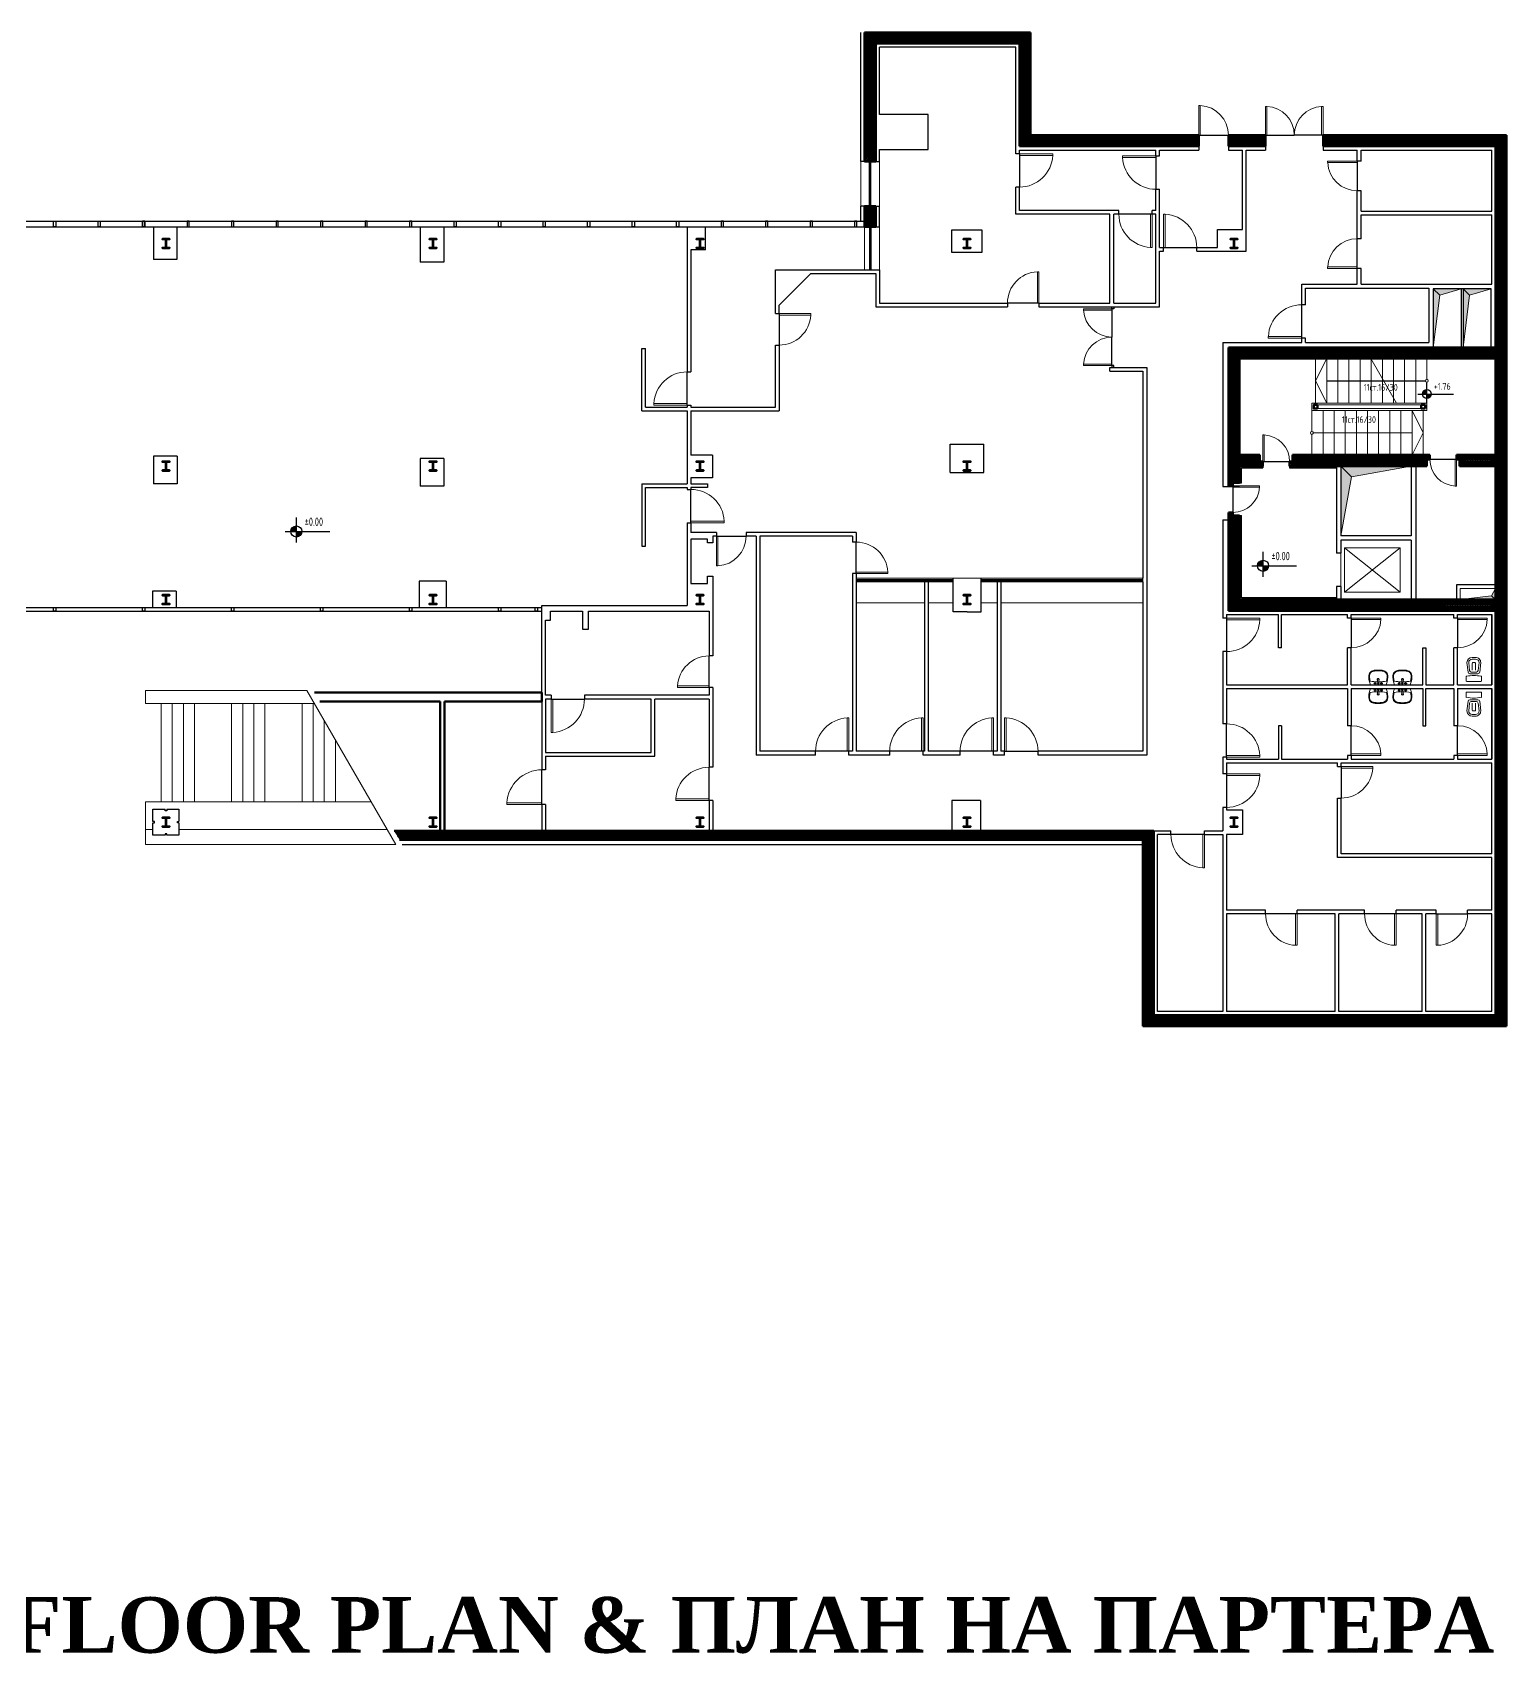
# Model space of a CAD drawing. Header units: inches. Extents: x 44 to 12324, y 8 to 5939.
# Drawn here: x 6157 to 10132, y 191 to 4561 of the extents above; entities that cross this region are included whole.
import ezdxf

# ---------------------------------------------------------------- set-up
doc = ezdxf.new("R2010")
doc.units = ezdxf.units.IN
doc.header["$MEASUREMENT"] = 0
for name, color, linetype, lineweight in [('0Constr', 2, 'Continuous', 53), ('0Gipskarton', 93, 'Continuous', 30), ('0Hatch', 8, 'Continuous', 18), ('0Izgl', 4, 'Continuous', 20), ('0Obz_RP', 31, 'Continuous', 18), ('0Raz', 1, 'Continuous', 25), ('0Vitrini', 122, 'Continuous', 25), ('0Vrati', 221, 'Continuous', 18), ('0Zidaria', 63, 'Continuous', 50), ('DOOR', 4, 'Continuous', 18), ('DOOR-HIDE', 1, 'Continuous', 25)]:
    doc.layers.add(name, color=color, linetype=linetype, lineweight=lineweight)
doc.layers.add('0Text', color=120, linetype='Continuous')
doc.styles.add('simplex', font='simplex.shx', dxfattribs={"width": 0.7})
doc.styles.get("Standard").update_dxf_attribs({"font": 'arial.ttf'})
pattern_1 = [(45, (-6523.9, 5297.509), (-2.24506403, 2.24506403), []), (135, (-6523.9, 5297.509), (-2.24506403, -2.24506403), [])]

# ---------------------------------------------------------------- blocks, each defined once
blk = doc.blocks.new('T1')
blk.add_lwpolyline([(0.6, 15.5), (0.6, -15.5, 0.414214), (3.3, -18.1), (15.5, -18.1), (15.5, -20), (-15.5, -20), (-15.5, -18.1), (-3.3, -18.1, 0.414214), (-0.6, -15.5), (-0.6, 15.5, 0.414214), (-3.3, 18.1), (-15.5, 18.1), (-15.5, 20), (15.5, 20), (15.5, 18.1), (3.3, 18.1, 0.414214)], format="xyb", close=True)
blk = doc.blocks.new('dl')
at = {"layer": 'DOOR', "color": 33}
for p, q in [((-0.05, 1), (-0.05, 0)), ((-0.05, 1), (0, 1)), ((0, 1), (0, 0)), ((0, 0), (-0.05, 0))]:
    blk.add_line(p, q, dxfattribs=at)
at = {"layer": 'DOOR'}
blk.add_arc((0.002, -0.001), 1.002, 92.9928, 179.9448, dxfattribs=at)
at = {"layer": 'DOOR-HIDE'}
blk.add_line((0, 0), (-1, 0), dxfattribs=at)
blk = doc.blocks.new('kotaplan')
h = blk.add_hatch(color=256)
h.paths.add_polyline_path([(0, 0), (0, 10, 0.414214), (-10, 0)])
h.paths.add_polyline_path([(0, 0), (0, -10, 0.414214), (10, 0)])
for points in [[(-20, 0), (60, 0)], [(0, -20), (0, 25)]]:
    blk.add_lwpolyline(points)
blk.add_circle((0, 0), 10)
at = {"style": 'simplex', "width": 0.7}
blk.add_attdef('KOTA', (15, 10), '', height=15, dxfattribs=at)
blk = doc.blocks.new('wc1')
for p, q in [((-20.5, 0), (20.5, 0)), ((-22.5, -2), (-22.5, -13.4)), ((-16.9, -26.9), (-20, -55)), ((-12.4, -31.9), (-15, -55)), ((11.9, -22.5), (-11.9, -22.5)), ((7.5, -27.5), (-7.5, -27.5)), ((-5, -32.5), (-5, -52.5)), ((0, -22.5), (11.9, -22.5)), ((0, -27.5), (7.5, -27.5)), ((5, -32.5), (5, -52.5)), ((12.4, -31.9), (15, -55)), ((16.9, -26.9), (20, -55)), ((22.5, -2), (22.5, -13.4)), ((0, -65), (-5, -65)), ((0, -70), (-5, -70)), ((0, -55), (-2.5, -55)), ((0, -55), (2.5, -55)), ((0, -65), (5, -65)), ((0, -70), (5, -70))]:
    blk.add_line(p, q)
for centre, radius, start, end in [((-20.5, -2), 2, 90, 180), ((20.5, -2), 2, 0, 90), ((-20.5, -13.4), 2, 180, 258.2302), ((0, 85), 102.5, 258.2302, 281.7698), ((-11.9, -27.5), 5, 90, 173.6598), ((-7.5, -32.5), 5, 90, 173.6598), ((7.5, -32.5), 5, 6.3402, 90), ((11.9, -27.5), 5, 6.3402, 90), ((20.5, -13.4), 2, 281.7698, 0), ((-5, -55), 15, 180, 270), ((-5, -55), 10, 180, 270), ((-2.5, -52.5), 2.5, 180, 270), ((2.5, -52.5), 2.5, 270, 0), ((5, -55), 10, 270, 0), ((5, -55), 15, 270, 0)]:
    blk.add_arc(centre, radius, start, end)
blk = doc.blocks.new('MIVKA1')
for points in [[(-21.1, 0), (-23.6, -8), (-25.1, -14.7), (-25.8, -20.3), (-25.7, -24.9), (-25, -28.6), (-23.8, -31.6), (-22.1, -33.9), (-20.2, -35.6), (-18.1, -37), (-15.8, -38.1), (-13.3, -38.8), (-10.8, -39.4), (-8.2, -39.7), (-5.5, -39.8), (-2.8, -39.9), (0, -39.9), (2.8, -39.9), (5.5, -39.8), (8.2, -39.7), (10.8, -39.4), (13.3, -38.8), (15.8, -38.1), (18.1, -37), (20.2, -35.6), (22.1, -33.9), (23.8, -31.6), (25, -28.6), (25.7, -24.9), (25.8, -20.3), (25.1, -14.7), (23.6, -8), (21.1, 0)], [(-21.1, 0), (21.1, 0)], [(-9.7, -3.7), (-10.4, -3.7)], [(-9.7, -4.3), (-10.4, -4.3)], [(-9.1, -3), (-9.1, -2.4)], [(-9.1, -5), (-9.1, -5.7)], [(-8.4, -3), (-8.4, -2.4)], [(-8.4, -5), (-8.4, -5.7)], [(-7.7, -3.7), (-7.1, -3.7)], [(-7.7, -4.3), (-7.1, -4.3)], [(7.7, -3.7), (7.1, -3.7)], [(7.7, -4.3), (7.1, -4.3)], [(8.4, -3), (8.4, -2.4)], [(8.4, -5), (8.4, -5.7)], [(9.1, -3), (9.1, -2.4)], [(9.1, -5), (9.1, -5.7)], [(9.7, -3.7), (10.4, -3.7)], [(9.7, -4.3), (10.4, -4.3)]]:
    blk.add_lwpolyline(points)
for points in [[(-1.7, -8.4, 0.032915), (-22, -10), (-23.2, -15.1), (-23.8, -20.4), (-23.7, -24.7), (-23.1, -28), (-22, -30.6), (-20.6, -32.5), (-19, -34.1), (-17.1, -35.3), (-15, -36.2), (-12.8, -36.9), (-10.5, -37.4), (-8, -37.7), (-5.4, -37.8), (-2.7, -37.9), (0, -37.9), (2.7, -37.9), (5.4, -37.8), (8, -37.7), (10.5, -37.4), (12.8, -36.9), (15, -36.2), (17.1, -35.3), (19, -34.1), (20.6, -32.5), (22, -30.6), (23.1, -28), (23.7, -24.7), (23.8, -20.4), (22, -10, 0.032915), (1.7, -8.4, 0.031981)], [(1.5, -2.4), (1.9, -15.3, -0.314228), (1.2, -16.3), (1, -16.4), (-1, -16.4), (-1.2, -16.3, -0.314228), (-1.9, -15.3), (-1.5, -2.4)]]:
    blk.add_lwpolyline(points, format="xyb")
for centre, radius, start, end in [((-11, -4), 0.69, 27.0537, 332.9463), ((-8.7, -4), 1.45, 102.4767, 167.5233), ((-8.7, -4), 1.45, 192.4767, 257.5233), ((-8.7, -4), 1.05, 107.4504, 162.5496), ((-8.7, -4), 1.05, 197.4504, 252.5496), ((-8.7, -1.7), 0.69, 297.0537, 242.9463), ((-8.7, -6.3), 0.69, 117.0537, 62.9463), ((-8.7, -4), 1.45, 12.4767, 77.5233), ((-8.7, -4), 1.05, 17.4504, 72.5496), ((-8.7, -4), 1.05, 287.4504, 342.5496), ((-8.7, -4), 1.45, 282.4767, 347.5233), ((-6.5, -4), 0.69, 207.0537, 152.9463), ((0, -14.7), 2.86, 129.1176, 50.8824), ((0, -3.6), 2.56, 309.339, 230.661), ((0, -3.6), 1.98, 39.3573, 140.6427), ((6.5, -4), 0.69, 27.0537, 332.9463), ((8.7, -4), 1.45, 102.4767, 167.5233), ((8.7, -4), 1.45, 192.4767, 257.5233), ((8.7, -4), 1.05, 107.4504, 162.5496), ((8.7, -4), 1.05, 197.4504, 252.5496), ((8.7, -1.7), 0.69, 297.0537, 242.9463), ((8.7, -6.3), 0.69, 117.0537, 62.9463), ((8.7, -4), 1.45, 12.4767, 77.5233), ((8.7, -4), 1.05, 17.4504, 72.5496), ((8.7, -4), 1.45, 282.4767, 347.5233), ((8.7, -4), 1.05, 287.4504, 342.5496), ((11, -4), 0.69, 207.0537, 152.9463)]:
    blk.add_arc(centre, radius, start, end)

msp = doc.modelspace()

# ---------------------------------------------------------------- hatches: boundary and pattern name
at = {"layer": '0Hatch'}
h = msp.add_hatch(dxfattribs=at)
h.set_pattern_fill('ANSI37', color=0, style=0)
h.set_pattern_definition(pattern_1)
h.paths.add_polyline_path([(8401.5, 4037.3), (8431.5, 4037.3), (8431.5, 4093.3), (8401.5, 4093.3)], flags=17)
h.paths.add_polyline_path([(9637.5, 4284.3), (9637.5, 4254.3), (10102.5, 4254.3), (10102.5, 3712.3), (10132.5, 3712.3), (10132.5, 4284.3)])
h.paths.add_polyline_path([(9382.5, 4284.3), (9382.5, 4254.3), (9482.5, 4254.3), (9482.5, 4284.3)])
h.paths.add_polyline_path([(9302.5, 4254.3), (9302.5, 4284.3), (8849, 4284.3), (8849, 4561.3), (8401.5, 4561.3), (8401.5, 4213.3), (8431.5, 4213.3), (8431.5, 4531.3), (8819, 4531.3), (8819, 4254.3)])
h = msp.add_hatch(dxfattribs=at)
h.set_pattern_fill('ANSI37', color=0, scale=2, style=0)
h.set_pattern_definition([(45, (-6523.9, 5297.509), (-4.490128, 4.490128), []), (135, (-6523.9, 5297.509), (-4.490128, -4.490128), [])])
h.paths.add_polyline_path([(8431.5, 4093.3), (8401.5, 4093.3), (8401.5, 4037.3), (8431.5, 4037.3)])
h = msp.add_hatch(color=0, dxfattribs=at)
h.paths.add_polyline_path([(9952.1, 3852.6), (9934.5, 3870.3), (9934.5, 3712.3)])
h.paths.add_polyline_path([(9952.1, 3852.6), (10010, 3870.3), (9934.5, 3870.3)])
h = msp.add_hatch(color=0, dxfattribs=at)
h.paths.add_polyline_path([(10032.6, 3852.6), (10015, 3870.3), (10015, 3712.3)])
h.paths.add_polyline_path([(10032.6, 3852.6), (10090.5, 3870.3), (10015, 3870.3)])
h = msp.add_hatch(dxfattribs=at)
h.set_pattern_fill('ANSI37', color=0, style=0)
h.set_pattern_definition(pattern_1)
h.paths.add_polyline_path([(10132.5, 3712.3), (9382.5, 3712.3), (9382.5, 3339.3), (9394.5, 3339.3), (9394.5, 3347.3), (9412.5, 3347.3), (9412.5, 3392.3), (9475.5, 3392.3), (9475.5, 3404.3), (9467.5, 3404.3), (9467.5, 3422.3), (9412.5, 3422.3), (9412.5, 3682.3), (10102.5, 3682.3), (10102.5, 3422.3), (9997.5, 3422.3), (9997.5, 3410.3), (10005.5, 3410.3), (10005.5, 3392.3), (10102.5, 3392.3), (10102.5, 3032.3), (9412.5, 3032.3), (9412.5, 3259.3), (9394.5, 3259.3), (9394.5, 3267.3), (9382.5, 3267.3), (9382.5, 3002.3), (10132.5, 3002.3)])
h = msp.add_hatch(dxfattribs=at)
h.set_pattern_fill('ANSI37', color=0, style=0)
h.set_pattern_definition(pattern_1)
h.paths.add_polyline_path([(9555.5, 3422.3), (9555.5, 3404.3), (9547.5, 3404.3), (9547.5, 3392.3), (9917.5, 3392.3), (9917.5, 3410.3), (9925.5, 3410.3), (9925.5, 3422.3)])
h = msp.add_hatch(color=0, dxfattribs=at)
h.paths.add_polyline_path([(9714.3, 3363.4), (9685.5, 3392.3), (9685.5, 3204.3)])
h.paths.add_polyline_path([(9875.5, 3392.3), (9685.5, 3392.3), (9714.3, 3363.4)])
h = msp.add_hatch(color=0, dxfattribs=at)
h.paths.add_polyline_path([(10102.5, 3032.3), (10091.8, 3042.9), (10007.5, 3032.3)])
h.paths.add_polyline_path([(10102.5, 3062.3), (10091.8, 3042.9), (10102.5, 3032.3)])
h = msp.add_hatch(dxfattribs=at)
h.set_pattern_fill('ANSI37', color=0, style=0)
h.set_pattern_definition(pattern_1)
h.paths.add_polyline_path([(9181.5, 1912.3), (9181.5, 2409.3), (7133.3, 2409.3), (7147.7, 2384.3), (9151.5, 2384.3), (9151.5, 1882.3), (10132.5, 1882.3), (10132.5, 3002.3), (10102.5, 3002.3), (10102.5, 1912.3)])

# ---------------------------------------------------------------- linework, layer by layer
at = {"layer": '0Constr', "color": 0}
for p, q in [((8401.5, 4213.3), (8401.5, 4561.3)), ((8849, 4561.3), (8401.5, 4561.3)), ((8849, 4284.3), (8849, 4561.3)), ((8431.5, 4213.3), (8431.5, 4531.3)), ((8819, 4531.3), (8431.5, 4531.3)), ((8819, 4254.3), (8819, 4531.3)), ((9302.5, 4284.3), (8849, 4284.3)), ((9302.5, 4284.3), (9302.5, 4254.3)), ((9482.5, 4284.3), (9382.5, 4284.3)), ((9382.5, 4284.3), (9382.5, 4254.3)), ((9482.5, 4284.3), (9482.5, 4254.3)), ((10132.5, 4284.3), (9637.5, 4284.3)), ((9637.5, 4284.3), (9637.5, 4254.3)), ((10132.5, 3608.3), (10132.5, 4284.3)), ((9302.5, 4254.3), (8819, 4254.3)), ((9482.5, 4254.3), (9382.5, 4254.3)), ((10102.5, 4254.3), (9637.5, 4254.3)), ((10102.5, 3712.3), (10102.5, 4254.3)), ((8431.5, 4213.3), (8401.5, 4213.3)), ((8431.5, 4093.3), (8401.5, 4093.3)), ((8401.5, 4093.3), (8401.5, 4037.3)), ((8431.5, 4093.3), (8431.5, 4037.3)), ((8401.5, 4037.3), (8431.5, 4037.3)), ((9382.5, 3712.3), (10132.5, 3712.3)), ((9382.5, 3339.3), (9382.5, 3712.3)), ((9412.5, 3682.3), (10102.5, 3682.3)), ((9412.5, 3422.3), (9412.5, 3682.3)), ((10102.5, 3422.3), (10102.5, 3682.3)), ((10102.5, 3682.3), (10102.5, 3608.3)), ((10102.5, 3682.3), (10102.5, 3422.3)), ((10132.5, 3712.3), (10132.5, 3608.3)), ((10132.5, 3712.3), (10132.5, 3002.3)), ((10132.5, 3208.3), (10132.5, 3682.3)), ((9467.5, 3422.3), (9412.5, 3422.3)), ((9467.5, 3422.3), (9467.5, 3404.3)), ((9925.5, 3422.3), (9555.5, 3422.3)), ((9555.5, 3404.3), (9555.5, 3422.3)), ((9925.5, 3410.3), (9917.5, 3410.3)), ((9917.5, 3392.3), (9917.5, 3410.3)), ((9925.5, 3410.3), (9925.5, 3422.3)), ((10102.5, 3422.3), (9997.5, 3422.3)), ((9997.5, 3410.3), (9997.5, 3422.3)), ((10005.5, 3410.3), (9997.5, 3410.3)), ((10005.5, 3410.3), (10005.5, 3392.3)), ((9475.5, 3392.3), (9412.5, 3392.3)), ((9412.5, 3347.3), (9412.5, 3392.3)), ((9475.5, 3404.3), (9467.5, 3404.3)), ((9475.5, 3404.3), (9475.5, 3392.3)), ((9555.5, 3404.3), (9547.5, 3404.3)), ((9547.5, 3404.3), (9547.5, 3392.3)), ((9917.5, 3392.3), (9547.5, 3392.3)), ((10102.5, 3392.3), (10005.5, 3392.3)), ((10102.5, 3208.3), (10102.5, 3392.3)), ((10102.5, 3392.3), (10102.5, 3032.3)), ((9394.5, 3339.3), (9382.5, 3339.3)), ((9394.5, 3339.3), (9394.5, 3347.3)), ((9412.5, 3347.3), (9394.5, 3347.3)), ((9382.5, 3002.3), (9382.5, 3267.3)), ((9394.5, 3267.3), (9382.5, 3267.3)), ((9394.5, 3259.3), (9394.5, 3267.3)), ((9394.5, 3259.3), (9412.5, 3259.3)), ((9412.5, 3032.3), (9412.5, 3259.3)), ((9412.5, 3032.3), (10102.5, 3032.3)), ((9382.5, 3002.3), (10132.5, 3002.3)), ((10102.5, 1912.3), (10102.5, 3002.3)), ((10132.5, 1882.3), (10132.5, 3002.3)), ((10132.5, 3002.3), (10132.5, 3002.3)), ((7133.3, 2409.3), (9181.5, 2409.3)), ((9181.5, 1912.3), (9181.5, 2409.3)), ((7147.7, 2384.3), (9151.5, 2384.3)), ((9151.5, 1882.3), (9151.5, 2384.3)), ((10132.5, 1882.3), (9151.5, 1882.3)), ((10102.5, 1912.3), (9181.5, 1912.3))]:
    msp.add_line(p, q, dxfattribs=at)
for points in [[(9622.5, 3547.3), (9622.5, 3557.3), (9612.5, 3557.3), (9612.5, 3547.3)], [(9912.5, 3547.3), (9912.5, 3557.3), (9902.5, 3557.3), (9902.5, 3547.3)]]:
    msp.add_lwpolyline(points, close=True, dxfattribs=at)
at = {"layer": '0Gipskarton', "color": 0}
for p, q in [((8441.5, 4340.3), (8441.5, 4521.3)), ((8809, 4521.3), (8441.5, 4521.3)), ((8809, 4234.3), (8809, 4521.3)), ((8572.5, 4340.3), (8441.5, 4340.3)), ((8572.5, 4245.3), (8572.5, 4340.3)), ((8441.5, 4245.3), (8572.5, 4245.3)), ((8441.5, 4213.3), (8441.5, 4245.3)), ((8819, 4244.3), (9187, 4244.3)), ((8819, 4234.3), (8819, 4244.3)), ((9187, 4228.3), (9187, 4244.3)), ((9197, 4228.3), (9197, 4244.3)), ((9197, 4244.3), (9302.5, 4244.3)), ((9302.5, 4254.3), (9302.5, 4244.3)), ((9382.5, 4254.3), (9382.5, 4244.3)), ((9382.5, 4244.3), (9420, 4244.3)), ((9420, 4030.3), (9420, 4244.3)), ((9430, 4244.3), (9482.5, 4244.3)), ((9430, 3971.3), (9430, 4244.3)), ((9482.5, 4254.3), (9482.5, 4244.3)), ((9637.5, 4254.3), (9637.5, 4244.3)), ((9637.5, 4244.3), (9730, 4244.3)), ((9730, 4214.3), (9730, 4244.3)), ((9740, 4214.3), (9740, 4244.3)), ((9740, 4244.3), (10092.5, 4244.3)), ((10092.5, 4079.8), (10092.5, 4244.3)), ((8431.5, 4213.3), (8441.5, 4213.3)), ((8819, 4234.3), (8809, 4234.3)), ((9187, 4228.3), (9197, 4228.3)), ((9740, 4214.3), (9730, 4214.3)), ((8809, 4071.3), (8809, 4144.3)), ((8819, 4144.3), (8809, 4144.3)), ((8819, 4081.3), (8819, 4144.3)), ((9187, 4081.3), (9187, 4138.3)), ((9187, 4138.3), (9197, 4138.3)), ((9197, 3981.3), (9197, 4138.3)), ((9730, 4005.3), (9730, 4134.3)), ((9740, 4134.3), (9730, 4134.3)), ((9740, 4079.8), (9740, 4134.3)), ((8431.5, 4093.3), (8441.5, 4093.3)), ((8441.5, 4037.3), (8441.5, 4093.3)), ((9063, 4071.3), (8809, 4071.3)), ((9087, 4081.3), (8819, 4081.3)), ((9063, 3831.3), (9063, 4071.3)), ((9073, 3831.3), (9073, 4071.3)), ((9087, 4071.3), (9073, 4071.3)), ((9087, 4071.3), (9087, 4081.3)), ((9187, 4081.3), (9177, 4081.3)), ((9177, 4071.3), (9177, 4081.3)), ((9187, 4071.3), (9177, 4071.3)), ((9187, 3831.3), (9187, 4071.3)), ((9740, 4079.8), (10092.5, 4079.8)), ((9740, 4005.3), (9740, 4069.8)), ((9740, 4069.8), (10092.5, 4069.8)), ((10092.5, 3882.3), (10092.5, 4069.8)), ((6484, 4037.3), (6484, 3949.3)), ((6547, 4037.3), (6547, 3949.3)), ((7203, 4037.3), (7203, 3942.3)), ((7267, 4037.3), (7267, 3942.3)), ((7923, 4037.3), (7923, 3646.3)), ((7972.1, 3974.8), (7972.1, 4037.3)), ((8431.5, 4037.3), (8441.5, 4037.3)), ((8636.5, 3968.3), (8636.5, 4029.3)), ((8636.5, 4029.3), (8677.5, 4029.3)), ((8677.5, 4029.3), (8699.8, 4029.3)), ((8677.5, 4029.3), (8717.5, 4029.3)), ((8717.5, 4029.3), (8717.5, 3968.3)), ((9353, 3981.3), (9353, 4030.3)), ((9353, 4030.3), (9420, 4030.3)), ((9197, 3981.3), (9207, 3981.3)), ((9197, 3981.3), (9207, 3981.3)), ((9207, 3971.3), (9207, 3981.3)), ((9297, 3981.3), (9353, 3981.3)), ((9297, 3971.3), (9297, 3981.3)), ((9297, 3981.3), (9353, 3981.3)), ((9740, 4005.3), (9730, 4005.3)), ((6547, 3949.3), (6484, 3949.3)), ((7267, 3942.3), (7203, 3942.3)), ((7933, 3974.8), (7933, 3646.3)), ((7972.1, 3974.8), (7933, 3974.8)), ((8717.5, 3968.3), (8636.5, 3968.3)), ((9197, 3821.3), (9197, 3971.3)), ((9197, 3971.3), (9207, 3971.3)), ((9297, 3971.3), (9430, 3971.3)), ((8161, 3803.3), (8161, 3921.3)), ((8161, 3921.3), (8261.9, 3921.3)), ((8171, 3825.7), (8256.5, 3911.3)), ((8256.5, 3921.3), (8441.5, 3921.3)), ((8256.5, 3911.3), (8431.5, 3911.3)), ((8431.5, 3911.3), (8431.5, 3821.3)), ((8441.5, 3921.3), (8441.5, 3831.3)), ((9730, 3882.3), (9730, 3925.3)), ((9740, 3925.3), (9730, 3925.3)), ((9740, 3882.3), (9740, 3925.3)), ((9580, 3882.3), (9730, 3882.3)), ((9580, 3827.3), (9580, 3882.3)), ((9590, 3872.3), (9922.5, 3872.3)), ((9590, 3827.3), (9590, 3872.3)), ((9740, 3882.3), (10092.5, 3882.3)), ((9922.5, 3872.3), (9922.5, 3725.3)), ((10090.5, 3870.3), (9934.5, 3870.3)), ((9934.5, 3870.3), (9934.5, 3712.3)), ((10010, 3870.3), (10010, 3712.3)), ((10015, 3870.3), (10015, 3712.3)), ((10090.5, 3712.3), (10090.5, 3870.3)), ((8161, 3803.3), (8171, 3803.3)), ((8171, 3803.3), (8171, 3825.7)), ((8431.5, 3821.3), (8786.5, 3821.3)), ((8441.5, 3831.3), (8786.5, 3831.3)), ((8786.5, 3831.3), (8786.5, 3821.3)), ((8871.5, 3831.3), (9063, 3831.3)), ((8871.5, 3831.3), (8871.5, 3821.3)), ((8871.5, 3821.3), (9197, 3821.3)), ((9073, 3831.3), (9187, 3831.3)), ((9590, 3827.3), (9580, 3827.3)), ((8161, 3551.3), (8161, 3718.3)), ((8161, 3718.3), (8171, 3718.3)), ((8171, 3718.3), (8171, 3541.3)), ((9367.5, 3725.3), (9367.5, 3337.3)), ((9367.5, 3725.3), (9580, 3725.3)), ((9382.5, 3725.3), (9404.5, 3725.3)), ((9580, 3725.3), (9580, 3737.3)), ((9590, 3737.3), (9580, 3737.3)), ((9590, 3725.3), (9590, 3737.3)), ((9590, 3725.3), (9922.5, 3725.3)), ((7801, 3541.3), (7801, 3709.3)), ((7801, 3709.3), (7811, 3709.3)), ((7811, 3551.3), (7811, 3709.3)), ((7923, 3646.3), (7933, 3646.3)), ((9063, 3648.3), (9063, 3658.3)), ((9063, 3658.3), (9073, 3658.3)), ((9063, 3648.3), (9152, 3648.3)), ((9073, 3658.3), (9162, 3658.3)), ((9152, 3648.3), (9152, 3090.3)), ((9162, 3658.3), (9162, 2613.3)), ((7801, 3541.3), (7923, 3541.3)), ((7811, 3551.3), (7923, 3551.3)), ((7923, 3556.3), (7923, 3551.3)), ((7923, 3556.3), (7933, 3556.3)), ((7923, 3541.3), (7923, 3344.3)), ((7933, 3556.3), (7933, 3551.3)), ((7933, 3551.3), (8161, 3551.3)), ((7933, 3541.3), (7933, 3421.3)), ((7933, 3541.3), (8171, 3541.3)), ((6484, 3419.3), (6484, 3344.3)), ((6548, 3419.3), (6484, 3419.3)), ((6548, 3419.3), (6548, 3344.3)), ((7203, 3412.3), (7203, 3338.3)), ((7267, 3412.3), (7203, 3412.3)), ((7267, 3412.3), (7267, 3338.3)), ((7991, 3421.3), (7933, 3421.3)), ((7991, 3421.3), (7991, 3360.3)), ((8632.5, 3451.3), (8722.5, 3451.3)), ((8632.5, 3374.8), (8632.5, 3451.3)), ((8722.5, 3374.8), (8722.5, 3451.3)), ((8632.5, 3374.8), (8722.5, 3374.8)), ((9417.5, 3347.3), (9417.5, 3387.3)), ((9417.5, 3387.3), (9475.5, 3387.3)), ((9475.5, 3392.3), (9475.5, 3387.3)), ((9547.5, 3392.3), (9547.5, 3387.3)), ((9547.5, 3387.3), (9673.5, 3387.3)), ((9673.5, 3392.3), (9673.5, 3157.3)), ((9685.5, 3392.3), (9685.5, 3204.3)), ((9875.5, 3392.3), (9875.5, 3204.3)), ((9887.5, 3392.3), (9887.5, 3032.3)), ((6548, 3344.3), (6484, 3344.3)), ((7267, 3338.3), (7203, 3338.3)), ((7801, 3344.3), (7923, 3344.3)), ((7801, 3344.3), (7801, 3176.3)), ((7811, 3176.3), (7811, 3334.3)), ((7811, 3334.3), (7923, 3334.3)), ((7923, 3334.3), (7923, 3329.3)), ((7923, 3329.3), (7933, 3329.3)), ((7933, 3360.3), (7933, 3344.3)), ((7991, 3360.3), (7933, 3360.3)), ((7933, 3344.3), (7978, 3344.3)), ((7933, 3334.3), (7933, 3329.3)), ((7978, 3334.3), (7933, 3334.3)), ((7978, 3344.3), (7978, 3334.3)), ((9367.5, 3337.3), (9412.5, 3337.3)), ((9412.5, 3347.3), (9417.5, 3347.3)), ((7923, 3239.3), (7923, 3016.3)), ((7923, 3239.3), (7933, 3239.3)), ((7933, 3239.3), (7933, 3213.3)), ((9367.5, 3247.3), (9367.5, 2982.3)), ((9367.5, 3247.3), (9412.5, 3247.3)), ((9412.5, 3259.3), (9417.5, 3259.3)), ((9417.5, 3037.3), (9417.5, 3259.3)), ((8002, 3213.3), (7933, 3213.3)), ((7933, 3195.3), (7933, 3075.3)), ((7978, 3195.3), (7933, 3195.3)), ((7978, 3185.3), (7978, 3195.3)), ((8002, 3203.3), (7992, 3203.3)), ((7992, 3203.3), (7992, 3185.3)), ((8002, 3213.3), (8002, 3203.3)), ((8379, 3213.3), (8082, 3213.3)), ((8082, 3213.3), (8082, 3203.3)), ((8109, 3203.3), (8082, 3203.3)), ((8109, 3203.3), (8109, 2613.3)), ((8369, 3203.3), (8119, 3203.3)), ((8119, 3203.3), (8119, 2623.3)), ((8369, 3203.3), (8369, 3187.3)), ((8379, 3213.3), (8379, 3187.3)), ((9875.5, 3204.3), (9685.5, 3204.3)), ((9685.5, 3192.3), (9685.5, 3157.3)), ((9875.5, 3192.3), (9685.5, 3192.3)), ((9875.5, 3192.3), (9875.5, 3032.3)), ((7801, 3176.3), (7811, 3176.3)), ((7992, 3185.3), (7978, 3185.3)), ((8379, 3187.3), (8369, 3187.3)), ((9685.5, 3157.3), (9673.5, 3157.3)), ((7200, 3082.3), (7200, 3011.3)), ((7273, 3082.3), (7200, 3082.3)), ((7273, 3082.3), (7273, 3011.3)), ((7933, 3075.3), (7978, 3075.3)), ((7978, 3075.3), (7978, 3095.3)), ((7978, 3095.3), (7992, 3095.3)), ((7992, 3095.3), (7992, 2880.3)), ((8369, 3102.3), (8369, 2623.3)), ((8379, 3102.3), (8369, 3102.3)), ((8379, 3102.3), (8379, 2623.3)), ((8563, 3080.3), (8563, 2623.3)), ((8573, 3080.3), (8573, 2623.3)), ((8640.5, 2999.3), (8640.5, 3090.3)), ((8715.5, 2999.3), (8715.5, 3090.3)), ((8759, 3080.3), (8759, 2623.3)), ((8769, 3080.3), (8769, 2623.3)), ((9152, 3080.3), (9152, 3090.3)), ((9152, 3080.3), (9152, 2623.3)), ((9673.5, 3067.3), (9673.5, 3032.3)), ((9685.5, 3067.3), (9673.5, 3067.3)), ((9685.5, 3067.3), (9685.5, 3032.3)), ((10102.5, 3072.3), (9997.5, 3072.3)), ((9997.5, 3072.3), (9997.5, 3032.3)), ((6545, 3055.3), (6481, 3055.3)), ((6481, 3055.3), (6481, 3011.3)), ((6545, 3055.3), (6545, 3011.3)), ((7531, 3016.3), (7923, 3016.3)), ((7531, 2782.3), (7531, 3016.3)), ((9673.5, 3037.3), (9417.5, 3037.3)), ((7541, 2976.7), (7554, 2976.7)), ((7541, 2774.3), (7541, 2976.7)), ((7554, 3001.3), (7641, 3001.3)), ((7554, 2976.7), (7554, 3001.3)), ((7641, 3001.3), (7641, 2952.3)), ((7657, 3001.3), (7982, 3001.3)), ((7657, 2952.3), (7657, 3001.3)), ((7982, 3001.3), (7982, 2880.3)), ((8677.5, 2999.3), (8640.5, 2999.3)), ((8677.5, 2999.3), (8715.5, 2999.3)), ((9377.5, 2982.3), (9367.5, 2982.3)), ((9377.5, 2992.3), (9377.5, 2982.3)), ((9377.5, 2992.3), (9517.5, 2992.3)), ((9517.5, 2902.3), (9517.5, 2992.3)), ((9525.5, 2992.3), (9703.5, 2992.3)), ((9525.5, 2902.3), (9525.5, 2992.3)), ((9703.5, 2982.3), (9703.5, 2992.3)), ((9713.5, 2982.3), (9703.5, 2982.3)), ((9713.5, 2992.3), (9990.5, 2992.3)), ((9713.5, 2992.3), (9990.5, 2992.3)), ((9713.5, 2982.3), (9713.5, 2992.3)), ((9990.5, 2982.3), (9990.5, 2992.3)), ((10000.5, 2982.3), (9990.5, 2982.3)), ((10000.5, 2992.3), (10092.5, 2992.3)), ((10000.5, 2992.3), (10092.5, 2992.3)), ((10000.5, 2992.3), (10092.5, 2992.3)), ((10000.5, 2982.3), (10000.5, 2992.3)), ((10092.5, 2802.3), (10092.5, 2992.3)), ((10092.5, 2802.3), (10092.5, 2992.3)), ((10092.5, 2992.3), (10092.5, 2802.3)), ((7641, 2952.3), (7657, 2952.3)), ((9367.5, 2892.3), (9367.5, 2697.3)), ((9377.5, 2892.3), (9367.5, 2892.3)), ((9377.5, 2892.3), (9377.5, 2802.3)), ((9525.5, 2902.3), (9517.5, 2902.3)), ((9703.5, 2802.3), (9703.5, 2902.3)), ((9713.5, 2902.3), (9703.5, 2902.3)), ((9713.5, 2802.3), (9713.5, 2902.3)), ((9906.5, 2802.3), (9906.5, 2902.3)), ((9906.5, 2902.3), (9914.5, 2902.3)), ((9914.5, 2902.3), (9914.5, 2802.3)), ((9990.5, 2802.3), (9990.5, 2902.3)), ((10000.5, 2902.3), (9990.5, 2902.3)), ((10000.5, 2802.3), (10000.5, 2902.3)), ((7992, 2880.3), (7982, 2880.3)), ((9377.5, 2802.3), (9703.5, 2802.3)), ((9713.5, 2802.3), (9906.5, 2802.3)), ((9713.5, 2802.3), (9906.5, 2802.3)), ((9914.5, 2802.3), (9990.5, 2802.3)), ((9914.5, 2802.3), (9990.5, 2802.3)), ((9914.5, 2802.3), (9990.5, 2802.3)), ((10000.5, 2802.3), (10092.5, 2802.3)), ((10000.5, 2802.3), (10092.5, 2802.3)), ((10000.5, 2802.3), (10092.5, 2802.3)), ((7531, 2757.3), (7531, 2573.5)), ((7556, 2774.3), (7541, 2774.3)), ((7556, 2764.3), (7541, 2764.3)), ((7541, 2764.3), (7541, 2620.3)), ((7556, 2774.3), (7556, 2764.3)), ((7982, 2774.3), (7646, 2774.3)), ((7646, 2774.3), (7646, 2764.3)), ((7826, 2764.3), (7646, 2764.3)), ((7826, 2620.3), (7826, 2764.3)), ((7982, 2764.3), (7836, 2764.3)), ((7836, 2610.3), (7836, 2764.3)), ((7982, 2795.3), (7982, 2774.3)), ((7992, 2795.3), (7982, 2795.3)), ((7982, 2764.3), (7982, 2580.3)), ((7992, 2795.3), (7992, 2580.3)), ((9377.5, 2792.3), (9377.5, 2697.3)), ((9377.5, 2792.3), (9703.5, 2792.3)), ((9703.5, 2792.3), (9703.5, 2692.3)), ((9713.5, 2792.3), (9906.5, 2792.3)), ((9713.5, 2792.3), (9713.5, 2692.3)), ((9906.5, 2792.3), (9906.5, 2692.3)), ((9914.5, 2792.3), (9990.5, 2792.3)), ((9914.5, 2792.3), (9990.5, 2792.3)), ((9914.5, 2692.3), (9914.5, 2792.3)), ((9990.5, 2792.3), (9990.5, 2692.3)), ((10000.5, 2792.3), (10092.5, 2792.3)), ((10000.5, 2792.3), (10092.5, 2792.3)), ((10000.5, 2792.3), (10000.5, 2692.3)), ((10092.5, 2792.3), (10092.5, 2602.3)), ((10092.5, 2602.3), (10092.5, 2792.3)), ((9377.5, 2697.3), (9367.5, 2697.3)), ((9525.5, 2692.3), (9517.5, 2692.3)), ((9517.5, 2692.3), (9517.5, 2602.3)), ((9525.5, 2692.3), (9525.5, 2602.3)), ((9713.5, 2692.3), (9703.5, 2692.3)), ((9906.5, 2692.3), (9914.5, 2692.3)), ((10000.5, 2692.3), (9990.5, 2692.3)), ((8269, 2623.3), (8119, 2623.3)), ((8269, 2613.3), (8269, 2623.3)), ((8369, 2623.3), (8359, 2623.3)), ((8359, 2613.3), (8359, 2623.3)), ((8469, 2623.3), (8379, 2623.3)), ((8469, 2613.3), (8469, 2623.3)), ((8563, 2623.3), (8559, 2623.3)), ((8559, 2613.3), (8559, 2623.3)), ((8659, 2623.3), (8573, 2623.3)), ((8659, 2613.3), (8659, 2623.3)), ((8759, 2623.3), (8749, 2623.3)), ((8749, 2613.3), (8749, 2623.3)), ((8779, 2623.3), (8769, 2623.3)), ((8779, 2613.3), (8779, 2623.3)), ((9152, 2623.3), (8869, 2623.3)), ((8869, 2613.3), (8869, 2623.3)), ((7541, 2620.3), (7826, 2620.3)), ((7541, 2610.3), (7541, 2573.5)), ((7541, 2610.3), (7836, 2610.3)), ((7992, 2580.3), (7982, 2580.3)), ((8269, 2613.3), (8109, 2613.3)), ((8469, 2613.3), (8359, 2613.3)), ((8659, 2613.3), (8559, 2613.3)), ((8779, 2613.3), (8749, 2613.3)), ((9162, 2613.3), (8869, 2613.3)), ((9367.5, 2607.3), (9367.5, 2562.3)), ((9377.5, 2607.3), (9367.5, 2607.3)), ((9377.5, 2607.3), (9377.5, 2602.3)), ((9377.5, 2602.3), (9517.5, 2602.3)), ((9377.5, 2592.3), (9377.5, 2562.3)), ((9377.5, 2592.3), (9676.5, 2592.3)), ((9525.5, 2602.3), (9703.5, 2602.3)), ((9676.5, 2582.3), (9676.5, 2592.3)), ((9676.5, 2582.3), (9686.5, 2582.3)), ((9686.5, 2592.3), (10092.5, 2592.3)), ((9686.5, 2582.3), (9686.5, 2592.3)), ((9713.5, 2612.3), (9703.5, 2612.3)), ((9703.5, 2612.3), (9703.5, 2602.3)), ((9713.5, 2612.3), (9713.5, 2602.3)), ((9713.5, 2602.3), (9990.5, 2602.3)), ((10000.5, 2612.3), (9990.5, 2612.3)), ((9990.5, 2612.3), (9990.5, 2602.3)), ((10000.5, 2612.3), (10000.5, 2602.3)), ((10000.5, 2602.3), (10092.5, 2602.3)), ((10000.5, 2602.3), (10092.5, 2602.3)), ((10092.5, 2347.3), (10092.5, 2592.3)), ((7541, 2573.5), (7531, 2573.5)), ((9377.5, 2562.3), (9367.5, 2562.3)), ((9676.5, 2337.3), (9676.5, 2497.3)), ((9676.5, 2497.3), (9686.5, 2497.3)), ((9686.5, 2347.3), (9686.5, 2497.3)), ((7531, 2479.5), (7531, 2472.3)), ((7531, 2479.5), (7531, 2409.3)), ((7541, 2479.5), (7531, 2479.5)), ((7541, 2479.5), (7541, 2409.3)), ((7982, 2490.3), (7982, 2409.3)), ((7992, 2490.3), (7982, 2490.3)), ((7992, 2490.3), (7992, 2409.3)), ((8637, 2490.3), (8637, 2409.3)), ((8714, 2490.3), (8637, 2490.3)), ((8714, 2490.3), (8714, 2409.3)), ((9367.5, 2472.3), (9367.5, 2409.3)), ((9377.5, 2472.3), (9367.5, 2472.3)), ((9377.5, 2472.3), (9377.5, 2465.3)), ((9377.5, 2465.3), (9420.5, 2465.3)), ((9420.5, 2465.3), (9420.5, 2399.3)), ((9181.5, 2409.3), (9227.5, 2409.3)), ((9227.5, 2399.3), (9227.5, 2409.3)), ((9317.5, 2409.3), (9367.5, 2409.3)), ((9317.5, 2399.3), (9317.5, 2409.3)), ((9191.5, 1922.3), (9191.5, 2399.5)), ((9227.5, 2399.5), (9191.5, 2399.5)), ((9317.5, 2399.3), (9367.5, 2399.3)), ((9367.5, 2399.3), (9367.5, 1922.3)), ((9377.5, 2399.3), (9377.5, 2195.3)), ((9420.5, 2399.3), (9377.5, 2399.3)), ((10092.5, 2337.3), (9676.5, 2337.3)), ((10092.5, 2347.3), (9686.5, 2347.3)), ((10092.5, 2195.3), (10092.5, 2337.3)), ((9482.5, 2195.3), (9377.5, 2195.3)), ((9377.5, 2185.3), (9377.5, 1922.3)), ((9482.5, 2185.3), (9377.5, 2185.3)), ((9482.5, 2185.3), (9482.5, 2195.3)), ((9749.5, 2195.3), (9567.5, 2195.3)), ((9567.5, 2185.3), (9567.5, 2195.3)), ((9670.5, 2185.3), (9567.5, 2185.3)), ((9670.5, 1922.3), (9670.5, 2185.3)), ((9680.5, 1922.3), (9680.5, 2185.3)), ((9749.5, 2185.3), (9680.5, 2185.3)), ((9749.5, 2185.3), (9749.5, 2195.3)), ((9942.5, 2195.3), (9834.5, 2195.3)), ((9834.5, 2185.3), (9834.5, 2195.3)), ((9904.5, 2185.3), (9834.5, 2185.3)), ((9904.5, 1922.3), (9904.5, 2185.3)), ((9914.5, 1922.3), (9914.5, 2185.3)), ((9942.5, 2185.3), (9914.5, 2185.3)), ((9942.5, 2185.3), (9942.5, 2195.3)), ((10092.5, 2195.3), (10027.5, 2195.3)), ((10027.5, 2185.3), (10027.5, 2195.3)), ((10092.5, 2185.3), (10027.5, 2185.3)), ((10092.5, 1922.3), (10092.5, 2185.3)), ((9367.5, 1922.3), (9191.5, 1922.3)), ((9670.5, 1922.3), (9377.5, 1922.3)), ((9904.5, 1922.3), (9680.5, 1922.3)), ((10092.5, 1922.3), (9914.5, 1922.3))]:
    msp.add_line(p, q, dxfattribs=at)
msp.add_lwpolyline([(10102.5, 3032.3), (10102.5, 3072.3), (9997.5, 3072.3), (9997.5, 3032.3)], close=True, dxfattribs=at)
at = {"layer": '0Izgl', "color": 0}
for p, q in [((8391.5, 4213.3), (8391.5, 4093.3)), ((8441.5, 4213.3), (8441.5, 4093.3)), ((8401.5, 4037.3), (8401.5, 3921.3)), ((8441.5, 4037.3), (8441.5, 3921.3)), ((9934.5, 3870.3), (9952.1, 3852.6)), ((10015, 3870.3), (10032.6, 3852.6)), ((9617.5, 3682.3), (9617.5, 3562.3)), ((9617.5, 3622.3), (9647.5, 3682.3)), ((9647.5, 3682.3), (9647.5, 3562.3)), ((9677.5, 3682.3), (9677.5, 3562.3)), ((9707.5, 3682.3), (9707.5, 3562.3)), ((9737.5, 3682.3), (9737.5, 3562.3)), ((9835.5, 3562.3), (9766.2, 3682.3)), ((9767.5, 3682.3), (9767.5, 3562.3)), ((9797.5, 3682.3), (9797.5, 3562.3)), ((9827.5, 3682.3), (9827.5, 3562.3)), ((9857.5, 3682.3), (9857.5, 3562.3)), ((9887.5, 3682.3), (9887.5, 3562.3)), ((9917.5, 3682.3), (9917.5, 3626.2)), ((9617.5, 3622.3), (9647.5, 3562.3)), ((9917.5, 3618.4), (9917.5, 3542.3)), ((9917.5, 3562.3), (9607.5, 3562.3)), ((9607.5, 3542.3), (9607.5, 3562.3)), ((9917.5, 3542.3), (9607.5, 3542.3)), ((9607.5, 3542.3), (9607.5, 3485.5)), ((9912.5, 3557.3), (9612.5, 3557.3)), ((9612.5, 3547.3), (9612.5, 3557.3)), ((9912.5, 3547.3), (9612.5, 3547.3)), ((9637.5, 3542.3), (9637.5, 3422.3)), ((9667.5, 3542.3), (9667.5, 3422.3)), ((9697.5, 3542.3), (9697.5, 3422.3)), ((9727.5, 3542.3), (9727.5, 3422.3)), ((9757.5, 3542.3), (9757.5, 3422.3)), ((9787.5, 3542.3), (9787.5, 3422.3)), ((9817.5, 3542.3), (9817.5, 3422.3)), ((9847.5, 3542.3), (9847.5, 3422.3)), ((9877.5, 3542.3), (9877.5, 3422.3)), ((9907.5, 3482.3), (9877.5, 3542.3)), ((9907.5, 3542.3), (9907.5, 3422.3)), ((9912.5, 3557.3), (9912.5, 3547.3)), ((9607.5, 3477.7), (9607.5, 3422.3)), ((9611.3, 3481.6), (9877.5, 3481.6)), ((9877.5, 3422.3), (9907.5, 3482.3)), ((9685.5, 3392.3), (9714.3, 3363.4)), ((9714.3, 3363.4), (9875.5, 3392.3)), ((9685.5, 3204.3), (9714.3, 3363.4)), ((9685.5, 3067.3), (9685.5, 3157.3)), ((9695.5, 3052.3), (9845.5, 3172.3)), ((9695.5, 3172.3), (9845.5, 3052.3)), ((8379, 3090.3), (9152, 3090.3)), ((8379, 3080.3), (8640.5, 3080.3)), ((8715.5, 3080.3), (9152, 3080.3)), ((8563, 3023.3), (8379, 3023.3)), ((8640.5, 3023.3), (8573, 3023.3)), ((8759, 3023.3), (8715.5, 3023.3)), ((9152, 3023.3), (8769, 3023.3)), ((10102.5, 3032.3), (10091.8, 3042.9)), ((6897.7, 2787.3), (6462.5, 2787.3)), ((6462.5, 2752.3), (6462.5, 2787.3)), ((6897.7, 2787.3), (7137.3, 2372.3)), ((6917.9, 2752.3), (6462.5, 2752.3)), ((6504.5, 2752.3), (6504.5, 2487.3)), ((6534.5, 2752.3), (6534.5, 2487.3)), ((6564.5, 2752.3), (6564.5, 2487.3)), ((6594.5, 2752.3), (6594.5, 2487.3)), ((6694.5, 2752.3), (6694.5, 2487.3)), ((6724.5, 2752.3), (6724.5, 2487.3)), ((6754.5, 2752.3), (6754.5, 2487.3)), ((6784.5, 2752.3), (6784.5, 2487.3)), ((6884.5, 2752.3), (6884.5, 2487.3)), ((6914.5, 2752.3), (6914.5, 2487.3)), ((6944.5, 2706.4), (6944.5, 2487.3)), ((6974.5, 2654.4), (6974.5, 2487.3)), ((7070.9, 2487.3), (6462.4, 2487.3)), ((6462.4, 2487.3), (6462.4, 2372.3)), ((6482.5, 2412.3), (6462.5, 2412.3)), ((7114.2, 2412.3), (6552.5, 2412.3)), ((6462.4, 2372.3), (7137.3, 2372.3))]:
    msp.add_line(p, q, dxfattribs=at)
for points in [[(9934.5, 3712.3), (9952.1, 3852.6), (10010, 3870.3)], [(10015, 3712.3), (10032.6, 3852.6), (10090.5, 3870.3)], [(10102.5, 3062.3), (10007.5, 3062.3), (10007.5, 3032.3)], [(10007.5, 3032.3), (10091.8, 3042.9), (10102.5, 3062.3)]]:
    msp.add_lwpolyline(points, dxfattribs=at)
msp.add_lwpolyline([(9695.5, 3172.3), (9695.5, 3052.3), (9845.5, 3052.3), (9845.5, 3172.3)], close=True, dxfattribs=at)
for centre in [(9917.5, 3622.3), (9607.5, 3481.6)]:
    msp.add_circle(centre, 3.87, dxfattribs=at)
at = {"layer": '0Raz', "color": 0}
for p, q in [((8391.5, 4213.3), (8391.5, 4561.3)), ((8401.5, 4213.3), (8391.5, 4213.3)), ((8391.5, 4052.3), (8391.5, 4093.3)), ((8401.5, 4093.3), (8391.5, 4093.3)), ((6515.5, 2463.3), (6515.5, 2467.3)), ((6519.5, 2463.3), (6515.5, 2463.3)), ((6519.5, 2467.3), (6519.5, 2463.3)), ((6486.5, 2434.3), (6482.5, 2434.3)), ((6482.5, 2430.3), (6486.5, 2430.3)), ((6486.5, 2430.3), (6486.5, 2434.3)), ((6548.5, 2430.3), (6548.5, 2434.3)), ((6548.5, 2434.3), (6552.5, 2434.3)), ((6552.5, 2430.3), (6548.5, 2430.3)), ((6519.5, 2401.3), (6515.5, 2401.3)), ((6515.5, 2401.3), (6515.5, 2397.3)), ((6519.5, 2397.3), (6519.5, 2401.3)), ((7154.6, 2372.3), (9151.5, 2372.3))]:
    msp.add_line(p, q, dxfattribs=at)
for points in [[(6482.5, 2434.3), (6482.5, 2467.3), (6515.5, 2467.3)], [(6519.5, 2467.3), (6552.5, 2467.3), (6552.5, 2434.3)], [(6515.5, 2397.3), (6482.5, 2397.3), (6482.5, 2430.3)], [(6552.5, 2430.3), (6552.5, 2397.3), (6519.5, 2397.3)]]:
    msp.add_lwpolyline(points, dxfattribs=at)
at = {"layer": '0Text', "color": 0}
msp.add_line((9647.5, 3622.3), (9913.6, 3622.3), dxfattribs=at)
at = {"layer": '0Vitrini', "color": 0}
for p, q in [((8414.5, 4093.3), (8414.5, 4213.3)), ((8418.5, 4093.3), (8418.5, 4213.3)), ((5039.6, 4037.3), (8411.5, 4037.3)), ((5053.8, 4052.3), (8401.5, 4052.3)), ((8414.5, 4037.3), (8414.5, 3921.3)), ((8418.5, 4037.3), (8418.5, 3921.3)), ((8379, 3086.3), (8640.5, 3086.3)), ((8379, 3083.3), (8640.5, 3083.3)), ((8715.5, 3086.3), (9152, 3086.3)), ((8715.5, 3083.3), (9152, 3083.3)), ((5837, 3011.3), (7531, 3011.3)), ((5837, 3001.3), (7531, 3001.3))]:
    msp.add_line(p, q, dxfattribs=at)
for points in [[(6220.5, 4052.3), (6220.5, 4037.3), (6214.5, 4037.3), (6214.5, 4052.3)], [(6340.5, 4052.3), (6340.5, 4037.3), (6334.5, 4037.3), (6334.5, 4052.3)], [(6454.5, 4052.3), (6454.5, 4037.3), (6460.5, 4037.3), (6460.5, 4052.3)], [(6460.5, 4052.3), (6460.5, 4037.3), (6454.5, 4037.3), (6454.5, 4052.3)], [(6574.5, 4052.3), (6574.5, 4037.3), (6580.5, 4037.3), (6580.5, 4052.3)], [(6694.5, 4052.3), (6694.5, 4037.3), (6700.5, 4037.3), (6700.5, 4052.3)], [(6814.5, 4052.3), (6814.5, 4037.3), (6820.5, 4037.3), (6820.5, 4052.3)], [(6934.5, 4052.3), (6934.5, 4037.3), (6940.5, 4037.3), (6940.5, 4052.3)], [(7054.5, 4052.3), (7054.5, 4037.3), (7060.5, 4037.3), (7060.5, 4052.3)], [(7174.5, 4052.3), (7174.5, 4037.3), (7180.5, 4037.3), (7180.5, 4052.3)], [(7300.5, 4052.3), (7300.5, 4037.3), (7294.5, 4037.3), (7294.5, 4052.3)], [(7420.5, 4052.3), (7420.5, 4037.3), (7414.5, 4037.3), (7414.5, 4052.3)], [(7540.5, 4052.3), (7540.5, 4037.3), (7534.5, 4037.3), (7534.5, 4052.3)], [(7660.5, 4052.3), (7660.5, 4037.3), (7654.5, 4037.3), (7654.5, 4052.3)], [(7780.5, 4052.3), (7780.5, 4037.3), (7774.5, 4037.3), (7774.5, 4052.3)], [(7900.5, 4052.3), (7900.5, 4037.3), (7894.5, 4037.3), (7894.5, 4052.3)], [(8014.5, 4052.3), (8014.5, 4037.3), (8020.5, 4037.3), (8020.5, 4052.3)], [(8134.5, 4052.3), (8134.5, 4037.3), (8140.5, 4037.3), (8140.5, 4052.3)], [(8254.5, 4052.3), (8254.5, 4037.3), (8260.5, 4037.3), (8260.5, 4052.3)], [(8374.5, 4052.3), (8374.5, 4037.3), (8380.5, 4037.3), (8380.5, 4052.3)], [(9068, 3816.3), (9068, 3821.3), (9073, 3821.3), (9073, 3816.3)], [(9068, 3663.3), (9068, 3658.3), (9073, 3658.3), (9073, 3663.3)], [(6220.5, 3001.3), (6214.5, 3001.3), (6214.5, 3011.3), (6220.5, 3011.3)], [(6460.5, 3001.3), (6454.5, 3001.3), (6454.5, 3011.3), (6460.5, 3011.3)], [(6700.5, 3001.3), (6694.5, 3001.3), (6694.5, 3011.3), (6700.5, 3011.3)], [(6940.5, 3001.3), (6934.5, 3001.3), (6934.5, 3011.3), (6940.5, 3011.3)], [(7180.5, 3001.3), (7174.5, 3001.3), (7174.5, 3011.3), (7180.5, 3011.3)], [(7420.5, 3001.3), (7414.5, 3001.3), (7414.5, 3011.3), (7420.5, 3011.3)], [(7519.5, 3001.3), (7513.5, 3001.3), (7513.5, 3011.3), (7519.5, 3011.3)]]:
    msp.add_lwpolyline(points, close=True, dxfattribs=at)
at = {"layer": '0Zidaria', "color": 0}
for p, q in [((7531, 2782.3), (6917.9, 2782.3)), ((7257, 2757.3), (6932.4, 2757.3)), ((7257, 2757.3), (7257, 2409.3)), ((7269, 2757.3), (7269, 2409.3)), ((7531, 2757.3), (7269, 2757.3)), ((7531, 2757.3), (7531, 2782.3))]:
    msp.add_line(p, q, dxfattribs=at)

# ---------------------------------------------------------------- block references
at = {"layer": '0Constr', "color": 0, "xscale": -0.625, "yscale": 0.625, "zscale": 0.625, "rotation": 180}
for p in [(6517.5, 3992.3), (7237.5, 3992.3), (7957.5, 3992.3), (8677.5, 3992.3), (9397.5, 3992.3), (6517.5, 3392.3), (7237.5, 3392.3), (7957.5, 3392.3), (8677.5, 3392.3), (6517.5, 3032.3), (7237.5, 3032.3), (7957.5, 3032.3), (8677.5, 3032.3), (6517.5, 2432.3), (7237.5, 2432.3), (7957.5, 2432.3), (8677.5, 2432.3), (9397.5, 2432.3)]:
    msp.add_blockref('T1', p, dxfattribs=at)
at = {"layer": '0Gipskarton', "color": 0}
for p, xscale, yscale, zscale, rotation in [((8819, 4234.3), -90, 90, 90, 270), ((9187, 4228.3), 90, 90, 90, 90), ((9730, 4214.3), 80, 80, 80, 90.00000000000455), ((9177, 4071.3), -90, 90, 90, 180), ((9730, 3925.3), -80, 80, 80, 89.99999999999544), ((8171, 3803.3), -85, 85, 85, 270), ((9068, 3816.3), 76.23229185752928, 76.23229185752928, 76.23229185752928, 90), ((9580, 3737.3), -90, 90, 90, 90), ((9068, 3663.5), -76.23229185752916, 76.23229185752916, 76.23229185752928, 90), ((7923, 3556.3), -90, 90, 90, 90), ((7933, 3239.3), 90, 90, 90, 270), ((8002, 3203.3), 80, 80, 80, 180), ((8379, 3102.3), 85, 85, 85, 270), ((9377.5, 2982.3), -90, 90, 90, 270), ((9713.5, 2982.3), -80, 80, 80, 270), ((10000.5, 2982.3), -80, 80, 80, 270), ((7982, 2795.3), -85, 85, 85, 90), ((7556, 2764.3), 90, 90, 90, 180), ((9377.5, 2607.3), 90, 90, 90, 270), ((9713.5, 2612.3), 80, 80, 80, 270), ((10000.5, 2612.3), 80, 80, 80, 270), ((7982, 2490.3), -90, 90, 90, 90), ((9686.5, 2582.3), -85, 85, 85, 270), ((7531, 2479.5), -94, 94, 94, 90), ((9377.5, 2562.3), -90, 90, 90, 270), ((9317.5, 2399.3), -90, 90, 90, 180), ((9567.5, 2185.3), -85, 85, 85, 180), ((9834.5, 2185.3), -85, 85, 85, 180), ((9942.5, 2185.3), 85, 85, 85, 180)]:
    msp.add_blockref('dl', p, dxfattribs=dict(at, xscale=xscale, yscale=yscale, zscale=zscale, rotation=rotation))
for p, xscale, yscale, zscale in [((9207, 3981.3), -90, 90, 90), ((8871.5, 3831.3), 85, 85, 85), ((8359, 2623.3), 90, 90, 90), ((8559, 2623.3), 90, 90, 90), ((8749, 2623.3), 90, 90, 90), ((8779, 2623.3), -90, 90, 90)]:
    msp.add_blockref('dl', p, dxfattribs=dict(at, xscale=xscale, yscale=yscale, zscale=zscale))
at = {"layer": '0Obz_RP', "color": 0, "rotation": 180}
for p in [(9786.5, 2802.3), (9851.5, 2802.3)]:
    msp.add_blockref('MIVKA1', p, dxfattribs=at)
at = {"layer": '0Obz_RP', "color": 0, "yscale": 0.928571428572468, "zscale": 0.9285714285714768}
for p, xscale, rotation in [((10044.2, 2811.5), -0.928571428572468, 180.0000000001684), ((10044.2, 2783.1), 0.928571428572468, 359.9999999998317)]:
    msp.add_blockref('wc1', p, dxfattribs=dict(at, xscale=xscale, rotation=rotation))
at = {"layer": '0Obz_RP', "color": 0, "xscale": -1}
for p in [(9786.5, 2792.3), (9851.5, 2792.3)]:
    msp.add_blockref('MIVKA1', p, dxfattribs=at)
at = {"layer": '0Text', "color": 0}
ref = msp.add_blockref('kotaplan', (9917.5, 3586.3), dxfattribs=dict(at, xscale=1.19999999999709, yscale=1.199999999999498, zscale=1.2))
ref.add_attrib('KOTA', '+1.76', (9936.1, 3598.3), dxfattribs={"layer": '0', "height": 18, "style": 'simplex', "width": 0.7})
at = {"layer": '0Text', "color": 0, "xscale": 1.5, "yscale": 1.5, "zscale": 1.5}
for p in [(6869.1, 3216), (9475.9, 3123.4)]:
    msp.add_blockref('kotaplan', p, dxfattribs=at).add_auto_attribs({'KOTA': '±0.00'})
at = {"layer": '0Vrati', "color": 0}
for p, xscale, yscale, zscale in [((9302.5, 4284.3), -80, 80, 80), ((9482.5, 4284.3), -77.5, 77.5, 77.5), ((9637.5, 4284.3), 77.5, 77.5, 77.5), ((9475.5, 3404.3), -72.00000000002547, 72.00000000002501, 72.00000000002568)]:
    msp.add_blockref('dl', p, dxfattribs=dict(at, xscale=xscale, yscale=yscale, zscale=zscale))
at = {"layer": '0Vrati', "color": 0, "zscale": 72.00000000002568}
for p, xscale, yscale, rotation in [((9997.5, 3410.3), -72.0000000000291, 72.00000000002501, 180), ((9394.5, 3339.3), -72.00000000002547, 72.00000000002547, 270)]:
    msp.add_blockref('dl', p, dxfattribs=dict(at, xscale=xscale, yscale=yscale, rotation=rotation))

# ---------------------------------------------------------------- texts
at = {"color": 0, "insert": (5033.8, 343.3), "char_height": 150, "attachment_point": 1}
msp.add_mtext_dynamic_manual_height_columns('{\\fTimes New Roman|b1|i0|c0|p18;GROUND FLOOR PLAN & \\fTimes New Roman|b1|i0|c204|p18;ПЛАН НА ПАРТЕРА}', width=5240.725, gutter_width=1, heights=[0], dxfattribs=at)
at = {"layer": '0Text', "color": 0, "style": 'simplex', "width": 0.7}
for p in [(9747.2, 3595.5), (9688.5, 3508.7)]:
    msp.add_text('11ст.16/30', height=18, dxfattribs=at).set_placement(p)

doc.saveas('drawing.dxf')
